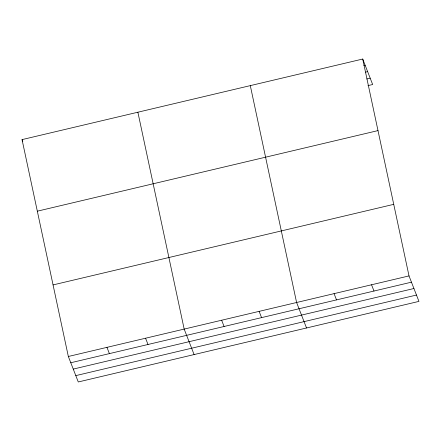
<?xml version="1.0" encoding="UTF-8"?>
<svg xmlns="http://www.w3.org/2000/svg" width="441" height="441" viewBox="0 0 441 441"><rect width="100%" height="100%" fill="white"/><g stroke="black" fill="none" stroke-linecap="round" stroke-linejoin="round"><path stroke-width="0.66" d="M362.723 59.033L409.016 275.912L418.95 301.39L78.278 381.967L68.338 356.488L22.05 139.61L362.723 59.033L372.662 84.518L367.976 85.62M363.825 65.615L365.165 65.296M365.633 72.115L367.64 71.64M366.84 78.967L370.186 78.173M37.325 211.178L377.998 130.602M53.063 284.914L393.741 204.343M68.338 356.488L409.016 275.912M70.781 362.75L411.459 282.174M73.256 369.089L413.928 288.513M75.802 375.622L416.475 295.051M371.543 284.776L373.985 291.038M334.069 293.634L336.511 299.902M306.528 327.983L296.595 302.498L250.301 85.626M259.121 311.363L261.563 317.625M221.647 320.227L224.089 326.489M194.106 354.57L184.173 329.091L137.879 112.212M145.563 338.219L148.005 344.487M106.954 347.354L109.39 353.616M22.05 139.61L22.783 141.489"/></g></svg>
